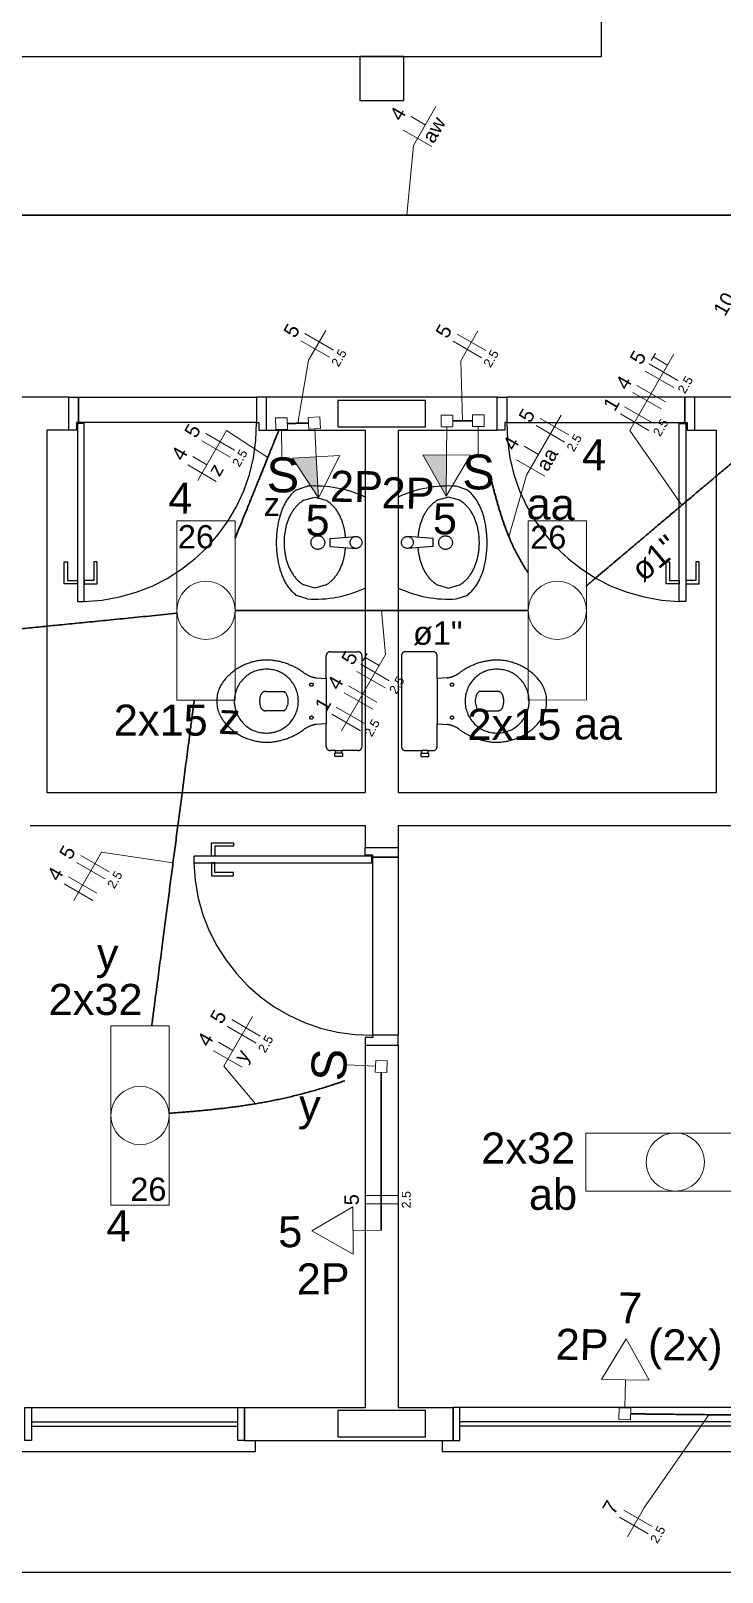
# Model space of a CAD drawing. Extents: x 175 to 700, y 53 to 250.
# Drawn here: x 473.08 to 476.22, y 149.22 to 156.23 of the extents above; entities that cross this region are included whole.
import ezdxf

# ---------------------------------------------------------------- set-up
doc = ezdxf.new("R2010")
doc.units = 0
doc.header["$LTSCALE"] = 2
doc.linetypes.add('DASHED', pattern=[19.05, 12.7, -6.35])
doc.linetypes.add('TRACEJADO_G', pattern=[0.375, 0.25, -0.125])
doc.layers.get('0').update_dxf_attribs({"linetype": 'CONTINUOUS'})
doc.layers.add('A-PISOS', color=2, linetype='CONTINUOUS')
doc.layers.add('A-PISOS-CTEL', color=2, linetype='TRACEJADO_G')
for name, color, linetype, lineweight in [('EL-Condutos', 4, 'CONTINUOUS', 30), ('EL-Fios', 9, 'CONTINUOUS', 20), ('EL-Textos condutos', 7, 'CONTINUOUS', 20), ('EL-Textos fios', 7, 'CONTINUOUS', 20), ('EL-Textos pontos', 5, 'CONTINUOUS', 20), ('P-SIMBOL', 5, 'CONTINUOUS', 20)]:
    doc.layers.add(name, color=color, linetype=linetype, lineweight=lineweight)
doc.styles.add('Arial', font='arial.ttf')

# ---------------------------------------------------------------- blocks, each defined once
blk = doc.blocks.new('ADM')
at = {"layer": 'A-PISOS', "color": 251}
blk.add_line((7.175, -0.9), (7.175, 2.95), dxfattribs=at)
at = {"layer": 'A-PISOS-CTEL', "color": 251, "linetype": 'DASHED', "ltscale": 150}
for p, q in [((0.9, -0.9), (7.175, -0.9)), ((4.65, -2.45), (3.9, -2.45)), ((4.75, -2.45), (4.65, -2.45)), ((4.75, -2.6), (4.75, -2.45)), ((4.75, -2.6), (4.75, -2.45)), ((4.795, -2.45), (4.795, -2.565)), ((6.7, -2.45), (5.65, -2.45)), ((5.65, -2.6), (5.65, -2.45)), ((5.65, -2.6), (5.65, -2.45)), ((6.7, -2.6), (6.7, -2.45)), ((6.7, -2.6), (6.7, -2.45)), ((7.555, -2.45), (7.555, -2.565)), ((7.6, -2.6), (7.6, -2.45)), ((7.6, -2.6), (7.6, -2.45)), ((8.37, -2.45), (7.6, -2.45)), ((4.65, -2.6), (4.65, -4.25)), ((4.75, -2.6), (4.65, -2.6)), ((5.65, -2.6), (6.1, -2.6)), ((6.1, -2.6), (6.1, -4.25)), ((6.1, -2.6), (6.1, -2.8151)), ((6.25, -2.6), (6.25, -4.25)), ((6.25, -2.6), (6.25, -2.8151)), ((6.25, -2.6), (6.7, -2.6)), ((7.6, -2.6), (7.7, -2.6)), ((7.7, -4.25), (7.7, -2.6)), ((5.8202, -2.9196), (5.8708, -2.9054)), ((5.8708, -2.9054), (5.9214, -2.9196)), ((6.4792, -2.9054), (6.4286, -2.9196)), ((6.5298, -2.9196), (6.4792, -2.9054)), ((5.9401, -3.0938), (6.0583, -3.0848)), ((6.4099, -3.0938), (6.2917, -3.0848)), ((5.9401, -3.1298), (5.9401, -3.0938)), ((5.9401, -3.1298), (6.0583, -3.1388)), ((6.4099, -3.1298), (6.2917, -3.1388)), ((6.4099, -3.1298), (6.4099, -3.0938)), ((5.8708, -3.3194), (5.8202, -3.3051)), ((6.4792, -3.3194), (6.5298, -3.3051)), ((4.65, -4.25), (6.1, -4.25)), ((6.25, -4.25), (7.7, -4.25)), ((4.575, -4.4), (6.1, -4.4)), ((6.1, -4.4), (6.1, -4.5)), ((6.25, -4.4), (7.85, -4.4)), ((6.25, -4.4), (6.25, -4.5)), ((6.1, -4.5), (6.25, -4.5)), ((6.25, -4.545), (6.135, -4.545)), ((6.1, -5.4), (6.25, -5.4)), ((6.1, -5.4), (6.1, -7.05)), ((6.25, -5.4), (6.25, -7.05)), ((4.58, -7.05, -0.8482), (5.52, -7.05, -0.8482)), ((5.55, -7.05, -0.8482), (6.1, -7.05)), ((5.55, -7.2, -0.8482), (5.55, -7.05, -0.8482)), ((5.55, -7.05, -0.8482), (5.55, -7.2, -0.8482)), ((6.25, -7.05), (6.5, -7.05)), ((6.5, -7.05), (6.5, -7.2)), ((6.5, -7.2), (6.5, -7.05)), ((6.5, -7.05), (6.5, -7.2)), ((8.47, -7.05), (6.53, -7.05)), ((4.58, -7.1149, -0.8482), (5.52, -7.1149, -0.8482)), ((4.58, -7.1349, -0.8482), (5.52, -7.1349, -0.8482)), ((8.47, -7.115), (6.53, -7.1149)), ((8.47, -7.135), (6.53, -7.1349)), ((5.55, -7.2, -0.8482), (6.5025, -7.2)), ((0.3, -7.8), (17.25, -7.8))]:
    blk.add_line(p, q, dxfattribs=at)
for points in [[(6.075, -1.1), (6.275, -1.1), (6.275, -0.9), (6.075, -0.9)], [(4.785, -2.565), (4.785, -2.6), (4.75, -2.6), (4.75, -2.45), (4.795, -2.45), (4.795, -2.565)], [(4.795, -2.565), (4.795, -2.45), (5.605, -2.45), (5.605, -2.565)], [(5.615, -2.565), (5.615, -2.6), (5.65, -2.6), (5.65, -2.45), (5.605, -2.45), (5.605, -2.565)], [(6.735, -2.565), (6.735, -2.6), (6.7, -2.6), (6.7, -2.45), (6.745, -2.45), (6.745, -2.565)], [(7.555, -2.565), (7.555, -2.45), (6.745, -2.45), (6.745, -2.565)], [(7.565, -2.565), (7.565, -2.6), (7.6, -2.6), (7.6, -2.45), (7.555, -2.45), (7.555, -2.565)], [(5.975, -2.585), (6.375, -2.585), (6.375, -2.465), (5.975, -2.465)], [(4.79, -2.57), (4.79, -3.38), (4.82, -3.38), (4.82, -2.57)], [(7.56, -2.57), (7.56, -3.38), (7.53, -3.38), (7.53, -2.57)], [(4.745, -3.285), (4.79, -3.285), (4.79, -3.3), (4.73, -3.3), (4.73, -3.2), (4.745, -3.2)], [(4.865, -3.285), (4.82, -3.285), (4.82, -3.3), (4.88, -3.3), (4.88, -3.2), (4.865, -3.2)], [(7.485, -3.285), (7.53, -3.285), (7.53, -3.3), (7.47, -3.3), (7.47, -3.2), (7.485, -3.2)], [(7.605, -3.285), (7.56, -3.285), (7.56, -3.3), (7.62, -3.3), (7.62, -3.2), (7.605, -3.2)], [(5.415, -4.495), (5.415, -4.54), (5.4, -4.54), (5.4, -4.48), (5.5, -4.48), (5.5, -4.495)], [(6.13, -4.54), (5.32, -4.54), (5.32, -4.57), (6.13, -4.57)], [(6.135, -4.535), (6.1, -4.535), (6.1, -4.5), (6.25, -4.5), (6.25, -4.545), (6.135, -4.545)], [(6.135, -4.545), (6.25, -4.545), (6.25, -5.355), (6.135, -5.355)], [(5.415, -4.615), (5.415, -4.57), (5.4, -4.57), (5.4, -4.63), (5.5, -4.63), (5.5, -4.615)], [(6.135, -5.365), (6.1, -5.365), (6.1, -5.4), (6.25, -5.4), (6.25, -5.355), (6.135, -5.355)], [(5.975, -7.184), (6.375, -7.184), (6.375, -7.064), (5.975, -7.064)], [(6.53, -7.05), (6.5, -7.05), (6.5, -7.2), (6.53, -7.2)]]:
    blk.add_lwpolyline(points, close=True, dxfattribs=at)
for points in [[(5.8354, -3.3689), (5.7869, -3.3526, -0.105935), (5.7361, -3.2937, -0.069568), (5.7066, -3.2156, -0.055787), (5.695, -3.1124, -0.055787), (5.7066, -3.0091, -0.069568), (5.7361, -2.931, -0.105935), (5.7869, -2.8721), (5.8354, -2.8559)], [(6.5146, -3.3689), (6.5631, -3.3526, 0.105935), (6.6139, -3.2937, 0.069568), (6.6434, -3.2156, 0.055787), (6.655, -3.1124, 0.055787), (6.6434, -3.0091, 0.069568), (6.6139, -2.931, 0.105935), (6.5631, -2.8721), (6.5146, -2.8559)], [(6.0103, -3.1351, -0.04979), (5.9999, -3.1946, -0.08069), (5.9701, -3.2587, -0.107047), (5.9214, -3.3051), (5.8708, -3.3194)], [(6.3397, -3.1351, 0.04979), (6.3501, -3.1946, 0.08069), (6.3799, -3.2587, 0.107047), (6.4286, -3.3051), (6.4792, -3.3194)]]:
    blk.add_lwpolyline(points, format="xyb", dxfattribs=at)
for points in [[(5.424, -3.8343, -0.182004), (5.462, -3.7343, -0.098298), (5.537, -3.6753, -0.085166), (5.617, -3.6498, -0.08648), (5.697, -3.6518, -0.067868), (5.767, -3.6738, -0.06199), (5.824, -3.7078, 0.060779), (5.857, -3.7238, 0.023796), (5.877, -3.7283), (5.9225, -3.7315), (5.9225, -3.6273, -0.424217), (5.9415, -3.6093), (5.964, -3.6093), (5.994, -3.6093), (6.067, -3.6093, -0.418036), (6.085, -3.6273), (6.085, -3.8343), (6.085, -4.0413, -0.418036), (6.067, -4.0593), (5.994, -4.0593), (5.994, -4.0708), (5.997, -4.0708), (5.997, -4.0868), (5.979, -4.0868), (5.961, -4.0868), (5.961, -4.0708), (5.964, -4.0708), (5.964, -4.0593), (5.9415, -4.0593, -0.424217), (5.9225, -4.0413), (5.9225, -3.9371), (5.877, -3.9403, 0.023796), (5.857, -3.9448, 0.060779), (5.824, -3.9608, -0.06199), (5.767, -3.9948, -0.067868), (5.697, -4.0168, -0.08648), (5.617, -4.0188, -0.085166), (5.537, -3.9933, -0.098298), (5.462, -3.9343, -0.182004)], [(6.926, -3.8343, 0.182004), (6.888, -3.7343, 0.098298), (6.813, -3.6753, 0.085166), (6.733, -3.6498, 0.08648), (6.653, -3.6518, 0.067868), (6.583, -3.6738, 0.06199), (6.526, -3.7078, -0.060779), (6.493, -3.7238, -0.023796), (6.473, -3.7283), (6.4275, -3.7315), (6.4275, -3.6273, 0.424217), (6.4085, -3.6093), (6.386, -3.6093), (6.356, -3.6093), (6.283, -3.6093, 0.418036), (6.265, -3.6273), (6.265, -3.8343), (6.265, -4.0413, 0.418036), (6.283, -4.0593), (6.356, -4.0593), (6.356, -4.0708), (6.353, -4.0708), (6.353, -4.0868), (6.371, -4.0868), (6.389, -4.0868), (6.389, -4.0708), (6.386, -4.0708), (6.386, -4.0593), (6.4085, -4.0593, 0.424217), (6.4275, -4.0413), (6.4275, -3.9371), (6.473, -3.9403, -0.023796), (6.493, -3.9448, -0.060779), (6.526, -3.9608, 0.06199), (6.583, -3.9948, 0.067868), (6.653, -4.0168, 0.08648), (6.733, -4.0188, 0.085166), (6.813, -3.9933, 0.098298), (6.888, -3.9343, 0.182004)], [(5.625, -3.8043, -0.276984), (5.647, -3.7898), (5.732, -3.7898, -0.393258), (5.732, -3.8788), (5.647, -3.8788, -0.276984), (5.625, -3.8643, -0.2)], [(6.725, -3.8043, 0.276984), (6.703, -3.7898), (6.618, -3.7898, 0.393258), (6.618, -3.8788), (6.703, -3.8788, 0.276984), (6.725, -3.8643, 0.2)]]:
    blk.add_lwpolyline(points, format="xyb", close=True, dxfattribs=at)
for points in [[(5.9225, -3.7315), (5.9225, -3.8343), (5.9225, -3.9371)], [(6.4275, -3.7315), (6.4275, -3.8343), (6.4275, -3.9371)], [(5.964, -4.0593), (5.994, -4.0593)], [(6.386, -4.0593), (6.356, -4.0593)], [(5.994, -4.0708), (5.964, -4.0708)], [(6.356, -4.0708), (6.386, -4.0708)], [(6.45, -7.2), (6.45, -7.25), (8.55, -7.25), (8.55, -7.2)]]:
    blk.add_lwpolyline(points, dxfattribs=at)
at = {"layer": 'A-PISOS-CTEL', "color": 251, "linetype": 'DASHED', "ltscale": 150, "elevation": -0.8482}
for points in [[(4.55, -7.05), (4.58, -7.05), (4.58, -7.2), (4.55, -7.2)], [(5.52, -7.05), (5.55, -7.05), (5.55, -7.2), (5.52, -7.2)]]:
    blk.add_lwpolyline(points, close=True, dxfattribs=at)
blk.add_lwpolyline([(4.5, -7.2007), (4.5, -7.2507), (5.6, -7.25), (5.6, -7.2)], dxfattribs=at)
at = {"layer": 'A-PISOS-CTEL', "color": 251, "linetype": 'DASHED', "ltscale": 150}
for centre, radius in [((5.8843, -3.1124), 0.0313), ((6.0583, -3.1118), 0.027), ((6.2917, -3.1118), 0.027), ((6.4657, -3.1124), 0.0313), ((5.855, -3.7593), 0.0075), ((6.495, -3.7593), 0.0075), ((5.855, -3.9093), 0.0075), ((6.495, -3.9093), 0.0075)]:
    blk.add_circle(centre, radius, dxfattribs=at)
for centre, radius, start, end in [((4.8014, -2.5765, 0.02), 0.8037, 271.32675, 0.82159), ((7.5486, -2.5765, 0.02), 0.8037, 179.17841, 268.67325), ((5.8712, -3.3965), 0.5418, 65.02007, 93.78975), ((6.4788, -3.3965), 0.5418, 86.21025, 114.97993), ((5.903, -3.0551), 0.1588, 121.41717, 145.85748), ((5.8386, -3.0551), 0.1588, 34.14252, 58.58283), ((6.5114, -3.0551), 0.1588, 121.41717, 145.85748), ((6.447, -3.0551), 0.1588, 34.14252, 58.58283), ((5.954, -3.0897), 0.2204, 145.85748, 164.31036), ((5.7876, -3.0897), 0.2204, 15.68964, 34.14252), ((6.5624, -3.0897), 0.2204, 145.85748, 164.31036), ((6.396, -3.0897), 0.2204, 15.68964, 34.14252), ((6.0346, -3.1124), 0.3042, 164.31036, 180), ((5.707, -3.1124), 0.3042, 4.5147, 15.68964), ((6.643, -3.1124), 0.3042, 164.31036, 175.4853), ((6.3154, -3.1124), 0.3042, 0, 15.68964), ((6.0346, -3.1124), 0.3042, 180, 195.68964), ((6.3154, -3.1124), 0.3042, 344.31036, 0), ((5.954, -3.135), 0.2204, 195.68964, 214.14252), ((6.396, -3.135), 0.2204, 325.85748, 344.31036), ((5.903, -3.1696), 0.1588, 214.14252, 238.58283), ((6.447, -3.1696), 0.1588, 301.41717, 325.85748), ((5.8712, -2.8282), 0.5418, 266.21025, 294.97993), ((6.4788, -2.8282), 0.5418, 245.02007, 273.78975), ((5.6527, -3.8375), 0.1499, 115.98563, 154.82707), ((5.6508, -3.8442), 0.1551, 80.27882, 114.28452), ((5.6521, -3.8311), 0.1421, 42.98568, 79.89508), ((6.6979, -3.8311), 0.1421, 100.10492, 137.01432), ((6.6992, -3.8442), 0.1551, 65.71548, 99.72118), ((6.6973, -3.8375), 0.1499, 25.17293, 64.01437), ((5.6539, -3.8361), 0.1504, 155.53241, 179.30972), ((5.6467, -3.8352), 0.1488, 0.3748, 42.73324), ((6.7033, -3.8352), 0.1488, 137.26676, 179.6252), ((6.6961, -3.8361), 0.1504, 0.69028, 24.46759), ((5.6539, -3.8325), 0.1504, 180.69028, 204.46759), ((5.6467, -3.8333), 0.1488, 317.26676, 359.6252), ((6.7033, -3.8333), 0.1488, 180.3748, 222.73324), ((6.6961, -3.8325), 0.1504, 335.53241, 359.30972), ((5.6527, -3.831), 0.1499, 205.17293, 244.01437), ((6.6973, -3.831), 0.1499, 295.98563, 334.82707), ((5.6508, -3.8244), 0.1551, 245.71548, 279.72118), ((5.6521, -3.8374), 0.1421, 280.10492, 317.01432), ((6.6979, -3.8374), 0.1421, 222.98568, 259.89508), ((6.6992, -3.8244), 0.1551, 260.27882, 294.28452), ((6.1235, -4.5514, 0.02), 0.8037, 181.32675, 270.82159)]:
    blk.add_arc(centre, radius, start, end, dxfattribs=at)

msp = doc.modelspace()

# ---------------------------------------------------------------- hatches: boundary and pattern name
at = {"layer": 'P-SIMBOL', "linetype": 'Continuous'}
for points in [[(474.3745, 154.2945), (474.3843, 154.1072), (474.2664, 154.2888)], [(474.9683, 154.303), (474.9666, 154.1155), (474.8601, 154.3039)]]:
    msp.add_hatch(color=256, dxfattribs=at).paths.add_polyline_path(points)

# ---------------------------------------------------------------- linework, layer by layer
at = {"layer": 'EL-Condutos', "linetype": 'Continuous'}
for points in [[(472.6054, 155.3955), (472.8056, 155.3955), (472.9943, 155.3955), (473.1726, 155.3955), (473.3412, 155.3955), (473.5009, 155.3954), (473.6525, 155.3954), (473.7968, 155.3954), (473.9347, 155.3954), (474.0669, 155.3954), (474.1943, 155.3954), (474.3176, 155.3954), (474.4377, 155.3954), (474.5553, 155.3954), (474.6714, 155.3954), (474.7866, 155.3954), (474.9018, 155.3954), (475.0179, 155.3954), (475.1355, 155.3954), (475.2556, 155.3954), (475.3789, 155.3954), (475.5063, 155.3954), (475.6385, 155.3954), (475.7763, 155.3954), (475.9207, 155.3954), (476.0723, 155.3954), (476.232, 155.3954), (476.4006, 155.3954), (476.5788, 155.3954), (476.7676, 155.3954), (476.9677, 155.3954)], [(475.0857, 154.4591), (475.0819, 154.4591), (475.0783, 154.459), (475.0749, 154.459), (475.0716, 154.4589), (475.0684, 154.4589), (475.0653, 154.4588), (475.0623, 154.4588), (475.0595, 154.4587), (475.0567, 154.4587), (475.0539, 154.4587), (475.0513, 154.4586), (475.0487, 154.4586), (475.0461, 154.4585), (475.0435, 154.4585), (475.041, 154.4585), (475.0384, 154.4584), (475.0358, 154.4584), (475.0333, 154.4584), (475.0306, 154.4583), (475.028, 154.4583), (475.0252, 154.4582), (475.0225, 154.4582), (475.0196, 154.4582), (475.0166, 154.4581), (475.0135, 154.4581), (475.0104, 154.458), (475.007, 154.458), (475.0036, 154.4579), (475, 154.4579), (474.9962, 154.4578)], [(474.0052, 153.9236), (474.0182, 153.9557), (474.0307, 153.9865), (474.0426, 154.016), (474.054, 154.0442), (474.0649, 154.0712), (474.0753, 154.0969), (474.0852, 154.1214), (474.0946, 154.1447), (474.1036, 154.1669), (474.1121, 154.188), (474.1202, 154.2079), (474.1279, 154.2268), (474.1351, 154.2447), (474.1419, 154.2616), (474.1484, 154.2775), (474.1544, 154.2925), (474.1601, 154.3066), (474.1655, 154.3197), (474.1704, 154.332), (474.1751, 154.3435), (474.1794, 154.3542), (474.1834, 154.3641), (474.1871, 154.3733), (474.1906, 154.3817), (474.1937, 154.3895), (474.1966, 154.3966), (474.1992, 154.4031), (474.2016, 154.409), (474.2037, 154.4144), (474.2057, 154.4191)], [(474.243, 154.4464), (474.2471, 154.4465), (474.2511, 154.4465), (474.2548, 154.4466), (474.2584, 154.4467), (474.2619, 154.4467), (474.2652, 154.4468), (474.2684, 154.4469), (474.2715, 154.4469), (474.2745, 154.447), (474.2775, 154.4471), (474.2804, 154.4471), (474.2832, 154.4472), (474.286, 154.4472), (474.2887, 154.4473), (474.2915, 154.4473), (474.2942, 154.4474), (474.297, 154.4474), (474.2997, 154.4475), (474.3026, 154.4475), (474.3054, 154.4476), (474.3084, 154.4477), (474.3114, 154.4477), (474.3145, 154.4478), (474.3177, 154.4478), (474.321, 154.4479), (474.3245, 154.448), (474.3281, 154.448), (474.3318, 154.4481), (474.3358, 154.4482), (474.3399, 154.4483)], [(476.4593, 154.4294), (476.4207, 154.3968), (476.3841, 154.3659), (476.3495, 154.3366), (476.3165, 154.3088), (476.2852, 154.2823), (476.2554, 154.2571), (476.2268, 154.233), (476.1995, 154.2099), (476.1732, 154.1876), (476.1477, 154.1661), (476.123, 154.1453), (476.099, 154.1249), (476.0753, 154.105), (476.052, 154.0853), (476.0289, 154.0657), (476.0057, 154.0462), (475.9825, 154.0265), (475.959, 154.0067), (475.9351, 153.9865), (475.9106, 153.9658), (475.8855, 153.9446), (475.8595, 153.9226), (475.8325, 153.8998), (475.8044, 153.8761), (475.7751, 153.8513), (475.7443, 153.8253), (475.712, 153.798), (475.6779, 153.7692), (475.6421, 153.7389), (475.6042, 153.7069)], [(475.3397, 153.7664), (475.3329, 153.7766), (475.3263, 153.7868), (475.3198, 153.7972), (475.3134, 153.8076), (475.3071, 153.8182), (475.301, 153.8289), (475.295, 153.8398), (475.2891, 153.8508), (475.2833, 153.862), (475.2775, 153.8735), (475.2719, 153.8852), (475.2664, 153.8972), (475.2609, 153.9094), (475.2555, 153.9219), (475.2502, 153.9348), (475.2449, 153.948), (475.2397, 153.9615), (475.2345, 153.9754), (475.2294, 153.9897), (475.2243, 154.0045), (475.2192, 154.0196), (475.2142, 154.0353), (475.2092, 154.0514), (475.2042, 154.068), (475.1992, 154.0851), (475.1942, 154.1028), (475.1892, 154.121), (475.1841, 154.1398), (475.1791, 154.1591), (475.174, 154.1791)], [(471.3789, 153.3481), (471.4784, 153.3579), (471.5725, 153.3673), (471.6617, 153.3761), (471.7464, 153.3845), (471.827, 153.3925), (471.904, 153.4001), (471.9777, 153.4075), (472.0486, 153.4145), (472.1172, 153.4213), (472.1837, 153.4279), (472.2487, 153.4343), (472.3125, 153.4407), (472.3756, 153.4469), (472.4383, 153.4531), (472.5012, 153.4594), (472.5646, 153.4657), (472.629, 153.4721), (472.6947, 153.4786), (472.7622, 153.4853), (472.8318, 153.4922), (472.9041, 153.4993), (472.9794, 153.5068), (473.0582, 153.5146), (473.1408, 153.5228), (473.2278, 153.5315), (473.3194, 153.5405), (473.4161, 153.5501), (473.5184, 153.5603), (473.6266, 153.571), (473.7412, 153.5824)], [(474.0057, 153.5954), (474.0667, 153.5954), (474.1242, 153.5954), (474.1786, 153.5954), (474.2301, 153.5954), (474.2788, 153.5954), (474.3251, 153.5954), (474.3692, 153.5954), (474.4114, 153.5954), (474.4518, 153.5954), (474.4908, 153.5954), (474.5286, 153.5954), (474.5654, 153.5954), (474.6015, 153.5954), (474.637, 153.5954), (474.6724, 153.5954), (474.7077, 153.5954), (474.7433, 153.5954), (474.7793, 153.5955), (474.8161, 153.5955), (474.8539, 153.5955), (474.8929, 153.5955), (474.9333, 153.5955), (474.9755, 153.5955), (475.0196, 153.5955), (475.0659, 153.5955), (475.1147, 153.5955), (475.1661, 153.5955), (475.2205, 153.5955), (475.278, 153.5955), (475.339, 153.5955)], [(473.8193, 153.1884), (473.8111, 153.1254), (473.8032, 153.0651), (473.7957, 153.0075), (473.7885, 152.9523), (473.7816, 152.8992), (473.7749, 152.8482), (473.7685, 152.7989), (473.7623, 152.7512), (473.7563, 152.705), (473.7504, 152.6599), (473.7446, 152.6159), (473.739, 152.5726), (473.7334, 152.5299), (473.7279, 152.4877), (473.7224, 152.4456), (473.7169, 152.4035), (473.7114, 152.3613), (473.7059, 152.3186), (473.7002, 152.2753), (473.6945, 152.2313), (473.6886, 152.1862), (473.6825, 152.14), (473.6763, 152.0923), (473.6699, 152.043), (473.6632, 151.992), (473.6563, 151.9389), (473.6491, 151.8837), (473.6416, 151.8261), (473.6337, 151.7658), (473.6255, 151.7028)], [(473.7046, 151.3057), (473.7309, 151.3077), (473.7571, 151.3098), (473.7831, 151.3119), (473.809, 151.3141), (473.8349, 151.3164), (473.8606, 151.3188), (473.8864, 151.3214), (473.912, 151.324), (473.9377, 151.3269), (473.9634, 151.3299), (473.9891, 151.3331), (474.0148, 151.3365), (474.0406, 151.3402), (474.0664, 151.3441), (474.0924, 151.3483), (474.1184, 151.3527), (474.1446, 151.3575), (474.171, 151.3625), (474.1975, 151.3679), (474.2242, 151.3737), (474.251, 151.3798), (474.2781, 151.3863), (474.3055, 151.3932), (474.3331, 151.4006), (474.361, 151.4083), (474.3891, 151.4165), (474.4176, 151.4252), (474.4464, 151.4344), (474.4755, 151.4441), (474.5051, 151.4543)], [(474.6706, 151.4926), (474.6706, 151.425), (474.6706, 151.3617), (474.6705, 151.3027), (474.6705, 151.2478), (474.6705, 151.1968), (474.6705, 151.1496), (474.6705, 151.1061), (474.6705, 151.066), (474.6705, 151.0293), (474.6705, 150.9957), (474.6705, 150.9653), (474.6705, 150.9377), (474.6705, 150.9129), (474.6705, 150.8908), (474.6705, 150.8711), (474.6705, 150.8537), (474.6705, 150.8385), (474.6705, 150.8254), (474.6705, 150.8141), (474.6705, 150.8046), (474.6705, 150.7967), (474.6705, 150.7902), (474.6705, 150.7851), (474.6705, 150.7811), (474.6705, 150.7781), (474.6705, 150.776), (474.6705, 150.7746), (474.6705, 150.7738), (474.6705, 150.7734), (474.6705, 150.7733)], [(477.2647, 149.9216), (477.1579, 149.9227), (477.0564, 149.9238), (476.96, 149.9249), (476.8686, 149.9259), (476.782, 149.9268), (476.7001, 149.9277), (476.6228, 149.9285), (476.55, 149.9293), (476.4815, 149.9301), (476.4171, 149.9308), (476.3568, 149.9314), (476.3005, 149.932), (476.2479, 149.9326), (476.199, 149.9331), (476.1536, 149.9336), (476.1116, 149.9341), (476.0728, 149.9345), (476.0372, 149.9349), (476.0046, 149.9353), (475.9749, 149.9356), (475.9478, 149.9359), (475.9234, 149.9361), (475.9015, 149.9364), (475.8819, 149.9366), (475.8646, 149.9368), (475.8493, 149.9369), (475.8359, 149.9371), (475.8244, 149.9372), (475.8145, 149.9373), (475.8062, 149.9374)]]:
    msp.add_spline(points, degree=3, dxfattribs=at)
at = {"layer": 'EL-Fios'}
for p, q in [((474.8711, 155.8061), (474.8062, 155.8436)), ((474.9006, 155.7071), (474.7707, 155.7821)), ((474.4345, 154.7485), (474.3046, 154.8235)), ((474.4533, 154.781), (474.3234, 154.856)), ((475.1273, 154.746), (474.9974, 154.821)), ((475.1461, 154.7785), (475.0162, 154.8535)), ((475.8997, 154.7325), (475.9197, 154.7671)), ((475.9746, 154.7123), (475.9097, 154.7498)), ((476.0021, 154.6098), (475.8722, 154.6848)), ((476.0208, 154.6423), (475.8909, 154.7173)), ((475.9646, 154.5449), (475.8347, 154.6199)), ((475.9458, 154.5124), (475.8159, 154.5874)), ((475.5244, 154.3945), (475.3945, 154.4695)), ((475.8896, 154.415), (475.7597, 154.49)), ((475.9083, 154.4474), (475.7784, 154.5224)), ((474.002, 154.3253), (473.872, 154.4003)), ((475.5057, 154.362), (475.3758, 154.437)), ((473.9832, 154.2928), (473.8533, 154.3678)), ((475.3865, 154.3056), (475.3215, 154.3431)), ((473.9196, 154.1826), (473.7897, 154.2576)), ((473.8771, 154.2589), (473.8121, 154.2964)), ((475.4159, 154.2066), (475.286, 154.2816)), ((474.7074, 153.2751), (474.5775, 153.3501)), ((474.5863, 153.3652), (474.6063, 153.3999)), ((474.6612, 153.3451), (474.5963, 153.3826)), ((474.6887, 153.2426), (474.5588, 153.3176)), ((474.6324, 153.1452), (474.5025, 153.2202)), ((474.6512, 153.1777), (474.5213, 153.2527)), ((474.5949, 153.0802), (474.465, 153.1552)), ((474.5762, 153.0478), (474.4463, 153.1228)), ((473.4137, 152.3727), (473.2838, 152.4477)), ((473.4325, 152.4052), (473.3026, 152.4802)), ((473.3762, 152.3078), (473.2463, 152.3828)), ((473.3575, 152.2753), (473.2276, 152.3503)), ((474.1195, 151.6577), (473.9896, 151.7327)), ((474.1008, 151.6253), (473.9709, 151.7003)), ((474.0372, 151.5151), (473.9073, 151.5901)), ((473.9947, 151.5915), (473.9297, 151.629)), ((474.7455, 150.9308), (474.5955, 150.9308)), ((474.7455, 150.8933), (474.5955, 150.8933)), ((475.9048, 149.424), (475.7749, 149.499)), ((475.8861, 149.3915), (475.7561, 149.4665))]:
    msp.add_line(p, q, dxfattribs=at)
at = {"layer": 'EL-Textos fios'}
for p, q in [((474.8169, 155.7121), (474.9194, 155.8897)), ((474.7866, 155.3954), (474.8169, 155.7121)), ((474.3398, 154.7344), (474.4182, 154.8702)), ((475.0326, 154.7318), (475.111, 154.8676)), ((475.8024, 154.414), (476.0034, 154.7621)), ((474.2915, 154.4473), (474.3398, 154.7344)), ((475.041, 154.4585), (475.0326, 154.7318)), ((475.3322, 154.2116), (475.4893, 154.4837)), ((473.9668, 154.4144), (473.8359, 154.1876)), ((474.1539, 154.2911), (473.9668, 154.4144)), ((476.0385, 154.0738), (475.8024, 154.414)), ((475.2519, 153.9306), (475.3322, 154.2116)), ((474.6724, 153.5954), (474.69, 153.3949)), ((474.69, 153.3949), (474.489, 153.0468)), ((473.3973, 152.4943), (473.2703, 152.2743)), ((473.7224, 152.4456), (473.3973, 152.4943)), ((473.9535, 151.5201), (474.0844, 151.7469)), ((474.0982, 151.3492), (473.9535, 151.5201)), ((476.1621, 149.9335), (475.8697, 149.5132)), ((475.8697, 149.5132), (475.7913, 149.3774))]:
    msp.add_line(p, q, dxfattribs=at)
at = {"layer": 'P-SIMBOL'}
for p, q in [((474.1896, 154.472), (474.2426, 154.4727)), ((474.1903, 154.419), (474.1896, 154.472)), ((474.2426, 154.4727), (474.2434, 154.4197)), ((474.3386, 154.4739), (474.3915, 154.4767)), ((474.3413, 154.4209), (474.3386, 154.4739)), ((474.3915, 154.4767), (474.3943, 154.4237)), ((474.943, 154.4312), (474.9435, 154.4842)), ((474.9435, 154.4842), (474.9965, 154.4837)), ((474.9965, 154.4837), (474.996, 154.4307)), ((475.0855, 154.4331), (475.0858, 154.4861)), ((475.0858, 154.4861), (475.1389, 154.4858)), ((475.1389, 154.4858), (475.1385, 154.4328)), ((474.2434, 154.4197), (474.1903, 154.419)), ((474.2186, 154.2909), (474.2169, 154.4193)), ((474.3943, 154.4237), (474.3413, 154.4209)), ((474.3745, 154.2945), (474.3678, 154.4223)), ((474.996, 154.4307), (474.943, 154.4312)), ((474.9683, 154.303), (474.9695, 154.4309)), ((475.1385, 154.4328), (475.0855, 154.4331)), ((475.1113, 154.3045), (475.112, 154.433)), ((474.2664, 154.2888), (474.4826, 154.3002)), ((474.3843, 154.1072), (474.2664, 154.2888)), ((474.3843, 154.1072), (474.3745, 154.2945)), ((474.4826, 154.3002), (474.3843, 154.1072)), ((474.9666, 154.1155), (474.8601, 154.3039)), ((474.8601, 154.3039), (475.0766, 154.3019)), ((474.9666, 154.1155), (474.9683, 154.303)), ((475.0766, 154.3019), (474.9666, 154.1155)), ((474.0049, 154.0034), (473.7399, 154.0034)), ((473.7399, 154.0034), (473.7399, 153.1874)), ((474.0049, 154.0034), (474.0049, 153.1874)), ((475.6048, 154.0034), (475.3398, 154.0034)), ((475.3398, 154.0034), (475.3398, 153.1874)), ((475.6048, 154.0034), (475.6048, 153.1875)), ((474.0049, 153.1874), (473.7399, 153.1874)), ((475.6048, 153.1875), (475.3398, 153.1874)), ((473.4399, 150.8878), (473.4399, 151.7038)), ((473.4399, 151.7038), (473.7049, 151.7038)), ((473.7049, 150.8878), (473.7049, 151.7038)), ((474.5158, 151.5257), (474.6441, 151.52)), ((474.6429, 151.4935), (474.6453, 151.5465)), ((474.6453, 151.5465), (474.6983, 151.5441)), ((474.6983, 151.5441), (474.6959, 151.4911)), ((474.6959, 151.4911), (474.6429, 151.4935)), ((475.6015, 150.9509), (475.6015, 151.2159)), ((476.4175, 151.2159), (475.6015, 151.2159)), ((476.4175, 150.9509), (475.6015, 150.9509)), ((473.4399, 150.8878), (473.7049, 150.8878)), ((474.355, 150.7704), (474.5415, 150.8804)), ((474.5415, 150.8804), (474.5435, 150.6639)), ((474.5435, 150.6639), (474.355, 150.7704)), ((474.5425, 150.7721), (474.6705, 150.7733)), ((475.674, 150.0941), (475.7855, 150.2796)), ((475.7855, 150.2796), (475.8905, 150.0903)), ((475.8905, 150.0903), (475.674, 150.0941)), ((475.7823, 150.0922), (475.78, 149.9642)), ((475.7526, 149.9117), (475.7535, 149.9647)), ((475.8056, 149.9107), (475.7526, 149.9117)), ((475.7535, 149.9647), (475.8066, 149.9638)), ((475.8066, 149.9638), (475.8056, 149.9107))]:
    msp.add_line(p, q, dxfattribs=at)
for centre in [(473.8724, 153.5954), (475.4723, 153.5955), (473.5724, 151.2958), (476.0095, 151.0834)]:
    msp.add_circle(centre, 0.1325, dxfattribs=at)

# ---------------------------------------------------------------- block references
msp.add_blockref('ADM', (468.4977, 157.0166))

# ---------------------------------------------------------------- texts
at = {"layer": 'EL-Textos condutos', "char_height": 0.1059, "width": 0.38124, "attachment_point": 8, "line_spacing_factor": 0.798, "style": 'Arial'}
for insert, rotation in [((475.9511, 153.7918), 40.19285), ((474.9277, 153.4363), 359.99986)]:
    msp.add_mtext('ø1"', dxfattribs=dict(at, insert=insert, rotation=rotation))
at = {"layer": 'EL-Textos fios', "attachment_point": 8, "line_spacing_factor": 0.798, "style": 'Arial'}
for s, insert, char_height, width, rotation in [('4', (474.7741, 155.8404), 0.0653, 0.078366, 60), ('aw', (474.939, 155.7671), 0.06531, 0.156732, 60), ('10', (476.2614, 154.9736), 0.06531, 0.156732, 60), ('5', (474.2916, 154.8528), 0.0653, 0.078366, 60), ('5', (474.9841, 154.8502), 0.0653, 0.078366, 60), ('2.5', (474.4961, 154.7347), 0.04059, 0.146142, 60), ('2.5', (475.1886, 154.7321), 0.04059, 0.146142, 60), ('5', (475.8683, 154.7306), 0.0653, 0.078366, 60), ('4', (475.8025, 154.6167), 0.0653, 0.078366, 60), ('2.5', (476.0732, 154.6123), 0.04059, 0.146142, 60), ('1', (475.7463, 154.5193), 0.0653, 0.078366, 60), ('5', (475.3623, 154.4662), 0.0653, 0.078366, 60), ('2.5', (475.9607, 154.4174), 0.04059, 0.146142, 60), ('5', (473.8402, 154.3969), 0.0653, 0.078366, 60), ('2.5', (475.5672, 154.3479), 0.04059, 0.146142, 60), ('4', (473.7802, 154.293), 0.0653, 0.078366, 60), ('2.5', (474.0447, 154.2789), 0.04059, 0.146142, 60), ('4', (475.2895, 154.3402), 0.0653, 0.078366, 60), ('aa', (475.4542, 154.2665), 0.06531, 0.156732, 60), ('z', (473.9452, 154.2197), 0.0653, 0.078366, 60), ('5', (474.555, 153.363), 0.0653, 0.078366, 60), ('4', (474.4895, 153.2496), 0.0653, 0.078366, 60), ('2.5', (474.7595, 153.2449), 0.04059, 0.146142, 60), ('1', (474.4333, 153.1521), 0.0653, 0.078366, 60), ('2.5', (474.647, 153.0501), 0.04059, 0.146142, 60), ('5', (473.2705, 152.4771), 0.0653, 0.078366, 60), ('4', (473.2142, 152.3797), 0.0653, 0.078366, 60), ('2.5', (473.4754, 152.3588), 0.04059, 0.146142, 60), ('5', (473.9576, 151.7293), 0.0653, 0.078366, 60), ('4', (473.8979, 151.6258), 0.0653, 0.078366, 60), ('2.5', (474.1622, 151.6113), 0.04059, 0.146142, 60), ('y', (474.0813, 151.5413), 0.0653, 0.078366, 60), ('2.5', (474.8056, 150.9122), 0.04059, 0.146142, 89.99434), ('5', (474.5694, 150.9122), 0.0653, 0.078366, 89.99434), ('7', (475.7431, 149.4959), 0.0653, 0.078366, 60), ('2.5', (475.9476, 149.3778), 0.04059, 0.146142, 60)]:
    msp.add_mtext(s, dxfattribs=dict(at, insert=insert, char_height=char_height, width=width, rotation=rotation))
at = {"layer": 'EL-Textos pontos', "char_height": 0.1412, "line_spacing_factor": 0.798, "style": 'Arial'}
for s, insert, width, attachment_point, rotation in [('4', (475.6391, 154.2333), 0.16944, 8, 359.32971), ('4', (473.7553, 154.0363), 0.16944, 8, 359.32971), ('2P', (474.5569, 154.0889), 0.33888, 8, 359.32971), ('2P', (474.792, 154.059), 0.33888, 8, 359.32971), ('aa', (475.4411, 154.0067), 0.16944, 8, 359.02023), ('5', (474.3799, 153.9328), 0.16944, 8, 359.32971), ('5', (474.9598, 153.9397), 0.16944, 8, 359.32971), ('2x15', (473.8806, 153.0232), 0.67776, 9, 359.99986), ('z', (473.9775, 153.032), 0.16944, 8, 357.42155), ('2x15', (475.4909, 153.004), 0.67776, 9, 359.99986), ('aa', (475.6572, 153.006), 0.16944, 8, 359.02023), ('y', (473.419, 151.9193), 0.16944, 8, 357.42155), ('2x32', (473.5839, 151.7517), 0.67776, 9, 359.99986), ('y', (474.3395, 151.2306), 0.16944, 8, 357.42155), ('2x32', (475.5536, 151.0751), 0.67776, 9, 359.99986), ('ab', (475.5624, 150.8644), 0.33888, 9, 359.99986), ('4', (473.4747, 150.7231), 0.16944, 8, 0.52125), ('5', (474.2567, 150.6941), 0.16944, 8, 0.52125), ('2P', (474.4069, 150.4817), 0.33888, 8, 0.52125), ('7', (475.8024, 150.3488), 0.16944, 8, 359.01458), ('2P', (475.584, 150.1822), 0.33888, 8, 359.01458)]:
    msp.add_mtext(s, dxfattribs=dict(at, insert=insert, width=width, attachment_point=attachment_point, rotation=rotation))
at = {"layer": 'P-SIMBOL', "line_spacing_factor": 0.798, "style": 'Arial'}
for s, insert, char_height, width, attachment_point, rotation in [('S', (474.2976, 154.1317), 0.1588, 0.19062, 9, 0.79054), ('S', (475.1871, 154.1436), 0.1588, 0.19062, 9, 359.65609), ('z', (474.2097, 154.0257), 0.1059, 0.25416, 9, 359.99986), ('26', (473.9091, 153.8764), 0.1059, 0.25416, 9, 359.99986), ('26', (475.5133, 153.8745), 0.1059, 0.25416, 9, 359.99986), ('S', (474.5111, 151.4489), 0.1588, 0.19062, 7, 87.42176), ('26', (473.5281, 150.9055), 0.1059, 0.25416, 7, 0.00007), ('(2x)', (475.8833, 150.1407), 0.1412, 0.67776, 7, 359.01458)]:
    msp.add_mtext(s, dxfattribs=dict(at, insert=insert, char_height=char_height, width=width, attachment_point=attachment_point, rotation=rotation))

doc.saveas('drawing.dxf')
